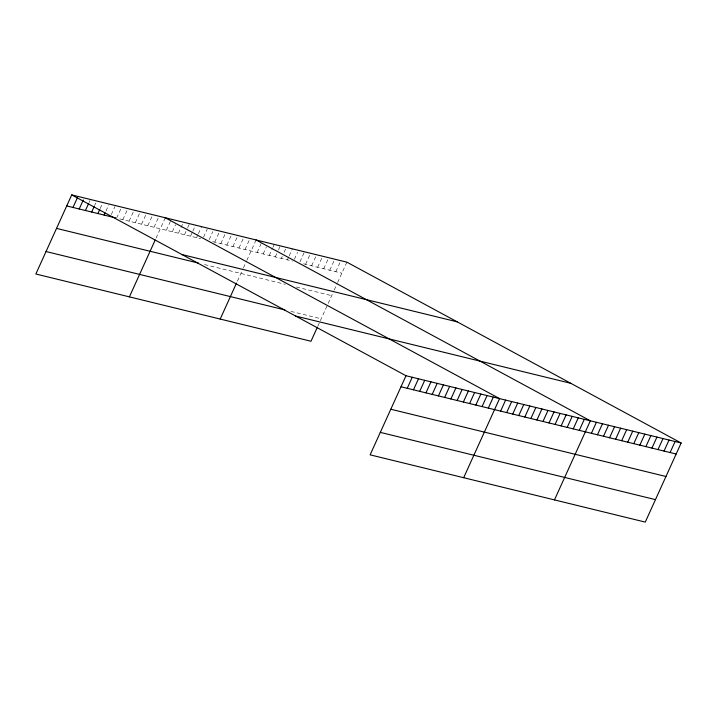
<?xml version="1.0" encoding="UTF-8"?>
<svg xmlns="http://www.w3.org/2000/svg" width="717" height="717" viewBox="0 0 717 717"><rect width="100%" height="100%" fill="white"/><g stroke="black" fill="none" stroke-linecap="round" stroke-linejoin="round"><path stroke-width="0.54" stroke-dasharray="3.58 2.69" d="M89.078 202.481L89.984 200.473M94.859 205.008L95.764 203.001M100.183 208.539L102.002 204.533M105.964 211.067L108.697 205.053M111.296 214.598L114.935 206.577M116.62 218.12L121.173 208.1M122.858 219.653L127.859 208.62M129.096 221.177L134.097 210.144M135.334 222.7L140.335 211.667M141.572 224.224L146.573 213.2M147.81 225.747L152.811 214.724M154.038 227.271L159.04 216.247M156.037 238.152L165.277 217.771M166.335 230.274L170.879 220.253M172.385 231.752L175.566 224.735M178.434 233.231L183.444 222.207M184.493 234.71L187.218 228.696M187.675 227.701L189.494 223.686M190.543 236.198L192.362 232.183M192.819 231.179L195.544 225.165M196.601 237.677L197.964 234.665M198.421 233.661L201.602 226.644M203.556 237.148L207.195 229.126M209.158 239.63L212.797 231.609M214.759 242.113L219.76 231.089M220.809 243.592L225.81 232.568M226.868 245.071L231.869 234.047M232.917 246.549L237.919 235.526M238.967 248.028L243.968 237.004M245.026 249.507L250.027 238.483M237.39 281.172L243.009 268.776M243.43 267.835L246.406 261.284M246.827 260.352L256.077 239.962M257.134 252.474L261.678 242.445M263.184 253.952L266.365 246.935M269.233 255.431L272.415 248.414M272.872 247.41L274.235 244.407M275.292 256.91L278.017 250.896M278.474 249.892L280.293 245.886M281.342 258.389L282.256 256.381M284.075 252.375L286.343 247.365M287.4 259.868L288.763 256.865M289.211 255.861L292.402 248.844M294.355 259.348L297.546 252.33M299.957 261.822L304.053 252.805M305.559 264.304L310.56 253.28M311.608 265.783L316.609 254.759M317.658 267.271L322.668 256.238M323.717 268.75L328.718 257.717M329.766 270.228L334.767 259.195M335.825 271.707L340.826 260.683M317.792 326.28L319.916 321.601M320.338 320.669L327.75 304.331M328.189 303.363L333.808 290.968M334.23 290.035L337.205 283.484M337.626 282.543L346.876 262.162M119.739 218.882L200.635 238.662M212.743 241.62L292.437 261.105M303.542 263.811L341.875 273.186M204.569 264.573L285.276 284.308M296.372 287.015L331.684 295.646M290.923 311.393L321.189 318.796"/><path stroke-width="1.08" d="M681.15 442.998L406.001 375.744L370.124 454.838L645.273 522.101L681.15 442.998L346.876 262.162L71.727 194.899L35.85 274.002L310.999 341.256L317.362 327.221M72.964 207.455L77.517 197.426M79.202 208.979L83.297 199.953M85.44 210.502L88.621 203.485M91.677 212.026L94.402 206.012M97.915 213.549L99.735 209.543M104.153 215.073L105.058 213.074M129.401 296.865L155.186 240.025M220.2 319.065L236.511 283.098M407.238 388.291L412.239 377.267M413.476 389.815L418.477 378.791M419.714 391.339L424.715 380.315M425.952 392.862L430.953 381.838M432.19 394.395L437.191 383.362M438.419 395.918L443.42 384.886M444.657 397.442L449.658 386.409M450.894 398.966L455.895 387.942M457.132 400.489L462.133 389.465M463.37 402.013L468.371 390.989M469.608 403.537L474.609 392.513M475.846 405.06L480.847 394.036M482.075 406.584L487.085 395.56M488.313 408.107L493.314 397.084M463.675 477.71L499.552 398.607L165.277 217.771M500.609 411.119L505.61 400.086M506.659 412.598L511.66 401.565M512.709 414.076L517.71 403.053M518.767 415.555L523.769 404.531M524.817 417.034L529.818 406.01M530.867 418.513L535.877 407.489M536.925 419.992L541.927 408.968M542.975 421.471L547.976 410.447M549.034 422.949L554.035 411.925M555.083 424.428L560.085 413.404M561.133 425.916L566.143 414.883M567.192 427.395L572.193 416.362M573.241 428.874L578.243 417.841M579.3 430.352L584.301 419.328M554.474 499.901L590.351 420.807L256.077 239.962M591.4 433.31L596.41 422.286M597.458 434.789L602.459 423.765M603.508 436.268L608.509 425.244M609.567 437.746L614.568 426.723M615.616 439.225L620.617 428.201M621.666 440.713L626.667 429.68M627.725 442.192L632.726 431.159M633.774 443.671L638.775 432.638M639.833 445.149L644.834 434.126M645.883 446.628L650.884 435.604M651.932 448.107L656.933 437.083M657.991 449.586L662.992 438.562M664.041 451.065L669.042 440.041M670.099 452.544L675.1 441.52M66.726 205.931L115.58 217.869M182.037 254.58L457.186 321.834M56.535 228.391L198.51 263.094M46.04 251.533L284.864 309.914M295.691 316.063L570.84 383.326M401 386.768L676.149 454.022M390.81 409.237L665.959 476.491M380.315 432.378L655.463 499.632M71.727 194.899L406.001 375.744"/></g></svg>
